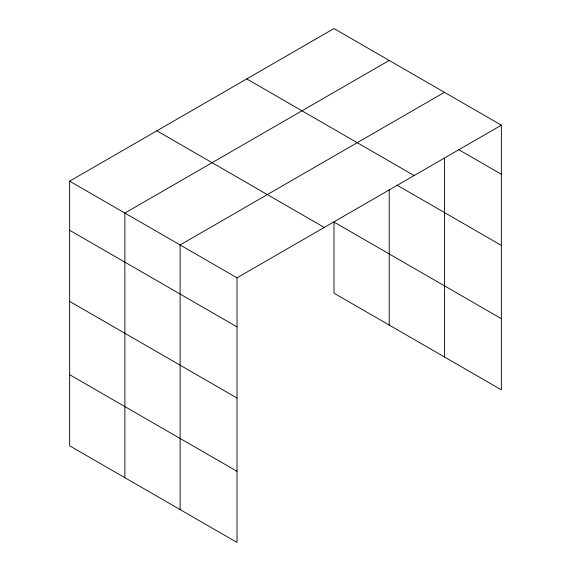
<?xml version="1.0" encoding="UTF-8"?>
<svg xmlns="http://www.w3.org/2000/svg" width="571" height="571" viewBox="0 0 571 571"><rect width="100%" height="100%" fill="white"/><g stroke="black" fill="none" stroke-linecap="round" stroke-linejoin="round"><path stroke-width="0.86" d="M501.367 125.192L237.015 277.813L237.015 542.45L69.633 445.808L69.633 181.171L333.985 28.55L501.367 125.192L501.367 389.829L333.985 293.187L333.985 222.055L501.367 318.697M389.222 60.44L124.871 213.062L124.871 477.699M444.459 92.331L180.108 244.952L180.108 509.596M458.299 149.416L501.367 174.283M246.751 78.912L414.132 175.554M396.895 185.09L501.367 245.409M156.868 130.809L324.249 227.444M69.633 181.171L237.015 277.813M69.633 230.263L237.015 326.905M69.633 301.395L237.015 398.03M69.633 374.683L237.015 471.318M444.459 158.317L444.459 356.968M389.222 189.386L389.222 325.077"/></g></svg>
